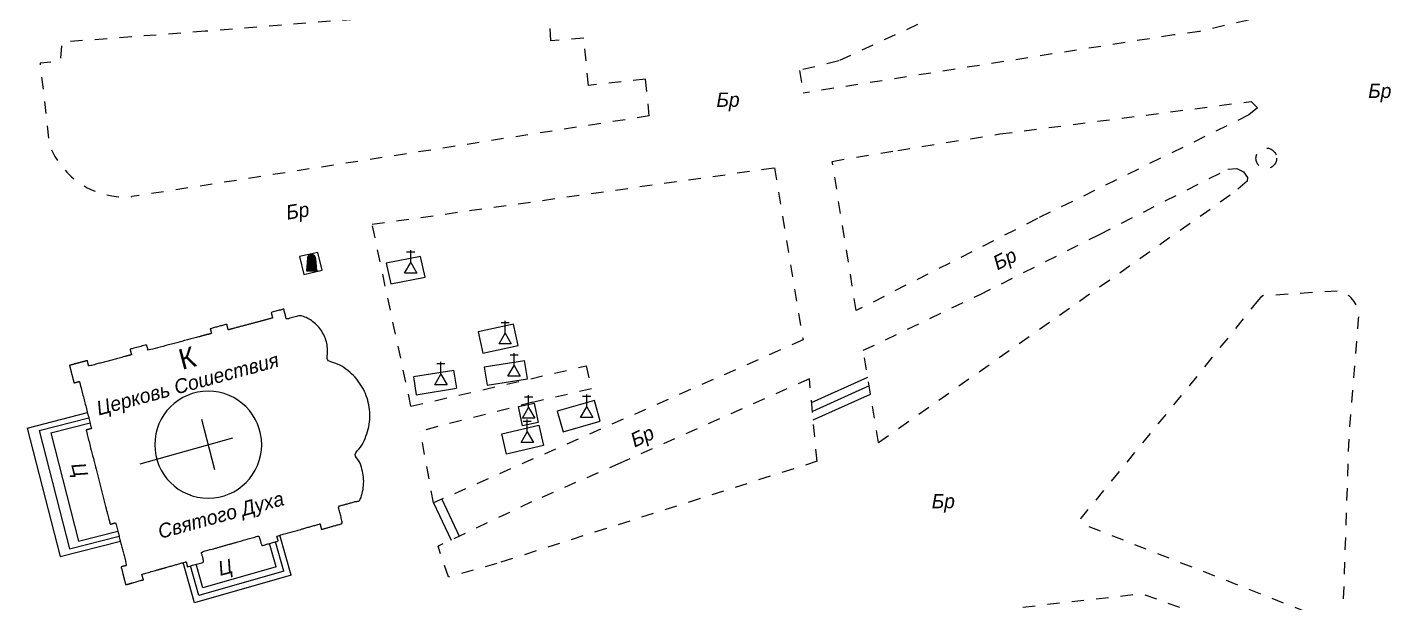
# Model space of a CAD drawing. Header units: metres. Extents: x 2227888 to 2228620, y 529759 to 530801.
# Drawn here: x 2228243 to 2228326.2, y 530318.9 to 530354 of the extents above; entities that cross this region are included whole.
import ezdxf

# ---------------------------------------------------------------- set-up
doc = ezdxf.new("R2010")
doc.units = ezdxf.units.M
doc.header["$LTSCALE"] = 0.5
doc.linetypes.add('189_3', pattern=[3, 1.5, -1.5])
doc.linetypes.add('CONTI', pattern=[0])
for name, color, linetype in [('КУЛЬТ_РИТУАЛ', 252, 'CONTI'), ('ПАМЯТНИКИ', 252, 'CONTI'), ('ТРОТУАРЫ', 252, 'CONTI')]:
    doc.layers.add(name, color=color, linetype=linetype)
doc.layers.get('0').off()
doc.styles.add('БМ431', font='', dxfattribs={"height": 0.875})
doc.styles.add('рубленый', font='', dxfattribs={"height": 1})
doc.styles.get('БМ431').set_extended_font_data('Bm431', italic=True)
doc.styles.get('рубленый').set_extended_font_data('P131')
doc.linetypes.add('119_3', pattern='A,6,-2,[12,GUGK.shx,S=1,R=0,X=0,Y=0],6,[12,GUGK.shx,S=1,R=180,X=0,Y=0],-2', length=16)
doc.linetypes.add('280', pattern='A,2,[9,GUGK.shx,S=0.25,R=0,X=0,Y=0.5],2,0', length=4)
doc.linetypes.add('84a_2', pattern='A,0.001,[5,GUGK.shx,S=0.9,R=225,X=0,Y=0],0.5,[5,GUGK.shx,S=0.4,R=225,X=0,Y=0],0.5', length=1.001)

# ---------------------------------------------------------------- blocks, each defined once
blk = doc.blocks.new('g069_1')
at = {"color": 0}
for p, q in [((-0.25, 1.3), (0.25, 1.3)), ((0, 0.65), (0, 1.4)), ((-0.375, 0), (0, 0.65)), ((0.375, 0), (-0.375, 0)), ((0, 0.65), (0.375, 0))]:
    blk.add_line(p, q, dxfattribs=at)
blk = doc.blocks.new('g067_1')
at = {"linetype": 'Continuous'}
for p, q in [((-0.287, 0.322), (0.228, 0.837)), ((-0.287, 0.32), (0.228, 0.835)), ((-0.287, 0.318), (0.229, 0.834)), ((-0.287, 0.316), (0.229, 0.833)), ((-0.286, 0.337), (0.224, 0.847)), ((-0.286, 0.335), (0.225, 0.846)), ((-0.286, 0.333), (0.225, 0.844)), ((-0.286, 0.332), (0.226, 0.843)), ((-0.286, 0.33), (0.226, 0.842)), ((-0.286, 0.328), (0.226, 0.84)), ((-0.286, 0.326), (0.227, 0.839)), ((-0.286, 0.324), (0.227, 0.838)), ((-0.285, 0.352), (0.22, 0.857)), ((-0.285, 0.351), (0.22, 0.856)), ((-0.285, 0.349), (0.221, 0.854)), ((-0.285, 0.347), (0.221, 0.853)), ((-0.285, 0.345), (0.222, 0.852)), ((-0.285, 0.343), (0.222, 0.851)), ((-0.285, 0.341), (0.223, 0.849)), ((-0.285, 0.339), (0.224, 0.848)), ((-0.284, 0.368), (0.215, 0.866)), ((-0.284, 0.366), (0.216, 0.865)), ((-0.284, 0.364), (0.216, 0.864)), ((-0.284, 0.362), (0.217, 0.863)), ((-0.284, 0.36), (0.218, 0.862)), ((-0.284, 0.358), (0.218, 0.86)), ((-0.284, 0.356), (0.219, 0.859)), ((-0.284, 0.354), (0.219, 0.858)), ((-0.283, 0.381), (0.211, 0.874)), ((-0.283, 0.379), (0.212, 0.873)), ((-0.283, 0.377), (0.212, 0.872)), ((-0.283, 0.375), (0.213, 0.871)), ((-0.283, 0.373), (0.213, 0.87)), ((-0.283, 0.371), (0.214, 0.869)), ((-0.283, 0.369), (0.215, 0.867)), ((-0.282, 0.396), (0.206, 0.883)), ((-0.282, 0.394), (0.206, 0.882)), ((-0.282, 0.392), (0.207, 0.881)), ((-0.282, 0.39), (0.208, 0.88)), ((-0.282, 0.388), (0.208, 0.879)), ((-0.282, 0.387), (0.209, 0.878)), ((-0.282, 0.385), (0.21, 0.877)), ((-0.282, 0.383), (0.21, 0.875)), ((-0.281, 0.411), (0.2, 0.892)), ((-0.281, 0.409), (0.201, 0.891)), ((-0.281, 0.407), (0.202, 0.89)), ((-0.281, 0.405), (0.202, 0.889)), ((-0.281, 0.404), (0.203, 0.888)), ((-0.281, 0.402), (0.204, 0.887)), ((-0.281, 0.4), (0.204, 0.885)), ((-0.281, 0.398), (0.205, 0.884)), ((-0.28, 0.426), (0.194, 0.9)), ((-0.28, 0.424), (0.195, 0.899)), ((-0.28, 0.423), (0.196, 0.898)), ((-0.28, 0.421), (0.197, 0.897)), ((-0.28, 0.419), (0.197, 0.896)), ((-0.28, 0.417), (0.198, 0.895)), ((-0.28, 0.415), (0.199, 0.894)), ((-0.28, 0.413), (0.199, 0.893)), ((-0.279, 0.441), (0.188, 0.908)), ((-0.279, 0.44), (0.189, 0.907)), ((-0.279, 0.438), (0.19, 0.906)), ((-0.279, 0.436), (0.191, 0.905)), ((-0.279, 0.434), (0.191, 0.904)), ((-0.279, 0.432), (0.192, 0.903)), ((-0.279, 0.43), (0.193, 0.902)), ((-0.279, 0.428), (0.194, 0.901)), ((-0.278, 0.457), (0.182, 0.916)), ((-0.278, 0.455), (0.183, 0.915)), ((-0.278, 0.453), (0.184, 0.914)), ((-0.278, 0.451), (0.184, 0.913)), ((-0.278, 0.449), (0.185, 0.912)), ((-0.278, 0.447), (0.186, 0.911)), ((-0.278, 0.445), (0.187, 0.91)), ((-0.278, 0.443), (0.188, 0.909)), ((-0.277, 0.472), (0.175, 0.924)), ((-0.277, 0.47), (0.176, 0.923)), ((-0.277, 0.468), (0.177, 0.922)), ((-0.277, 0.466), (0.178, 0.921)), ((-0.277, 0.464), (0.179, 0.92)), ((-0.277, 0.462), (0.179, 0.919)), ((-0.277, 0.46), (0.18, 0.918)), ((-0.277, 0.458), (0.181, 0.917)), ((-0.276, 0.487), (0.168, 0.931)), ((-0.276, 0.485), (0.169, 0.93)), ((-0.276, 0.483), (0.17, 0.929)), ((-0.276, 0.481), (0.171, 0.928)), ((-0.276, 0.479), (0.172, 0.927)), ((-0.276, 0.477), (0.173, 0.926)), ((-0.276, 0.476), (0.174, 0.925)), ((-0.276, 0.474), (0.174, 0.924)), ((-0.275, 0.502), (0.161, 0.938)), ((-0.275, 0.5), (0.162, 0.937)), ((-0.275, 0.498), (0.163, 0.936)), ((-0.275, 0.496), (0.164, 0.935)), ((-0.275, 0.494), (0.165, 0.934)), ((-0.275, 0.493), (0.166, 0.933)), ((-0.275, 0.491), (0.166, 0.932)), ((-0.275, 0.489), (0.167, 0.932)), ((-0.274, 0.517), (0.154, 0.944)), ((-0.274, 0.515), (0.154, 0.943)), ((-0.274, 0.513), (0.155, 0.943)), ((-0.274, 0.512), (0.156, 0.942)), ((-0.274, 0.51), (0.157, 0.941)), ((-0.274, 0.508), (0.158, 0.94)), ((-0.274, 0.506), (0.159, 0.939)), ((-0.274, 0.504), (0.16, 0.938)), ((-0.273, 0.532), (0.146, 0.951)), ((-0.273, 0.53), (0.147, 0.95)), ((-0.273, 0.529), (0.148, 0.949)), ((-0.273, 0.527), (0.149, 0.948)), ((-0.273, 0.525), (0.15, 0.947)), ((-0.273, 0.523), (0.151, 0.947)), ((-0.273, 0.521), (0.152, 0.946)), ((-0.273, 0.519), (0.153, 0.945)), ((-0.272, 0.548), (0.138, 0.957)), ((-0.272, 0.546), (0.139, 0.956)), ((-0.272, 0.544), (0.14, 0.955)), ((-0.272, 0.542), (0.141, 0.954)), ((-0.272, 0.54), (0.142, 0.954)), ((-0.272, 0.538), (0.143, 0.953)), ((-0.272, 0.536), (0.144, 0.952)), ((-0.272, 0.534), (0.145, 0.951)), ((-0.271, 0.561), (0.13, 0.962)), ((-0.271, 0.559), (0.131, 0.961)), ((-0.271, 0.557), (0.132, 0.96)), ((-0.271, 0.555), (0.133, 0.96)), ((-0.271, 0.553), (0.134, 0.959)), ((-0.271, 0.551), (0.136, 0.958)), ((-0.271, 0.549), (0.137, 0.957)), ((-0.27, 0.576), (0.122, 0.967)), ((-0.27, 0.574), (0.123, 0.966)), ((-0.27, 0.572), (0.124, 0.966)), ((-0.27, 0.57), (0.125, 0.965)), ((-0.27, 0.568), (0.126, 0.964)), ((-0.27, 0.566), (0.127, 0.964)), ((-0.27, 0.565), (0.128, 0.963)), ((-0.27, 0.563), (0.129, 0.962)), ((-0.269, 0.591), (0.113, 0.972)), ((-0.269, 0.589), (0.114, 0.972)), ((-0.269, 0.587), (0.115, 0.971)), ((-0.269, 0.585), (0.116, 0.97)), ((-0.269, 0.583), (0.117, 0.97)), ((-0.269, 0.582), (0.118, 0.969)), ((-0.269, 0.58), (0.119, 0.968)), ((-0.269, 0.578), (0.12, 0.968)), ((-0.268, 0.606), (0.103, 0.977)), ((-0.268, 0.604), (0.105, 0.977)), ((-0.268, 0.602), (0.106, 0.976)), ((-0.268, 0.601), (0.107, 0.975)), ((-0.268, 0.599), (0.108, 0.975)), ((-0.268, 0.597), (0.109, 0.974)), ((-0.268, 0.595), (0.11, 0.974)), ((-0.268, 0.593), (0.111, 0.973)), ((-0.267, 0.621), (0.094, 0.982)), ((-0.267, 0.619), (0.095, 0.981)), ((-0.267, 0.618), (0.096, 0.981)), ((-0.267, 0.616), (0.097, 0.98)), ((-0.267, 0.614), (0.099, 0.979)), ((-0.267, 0.612), (0.1, 0.979)), ((-0.267, 0.61), (0.101, 0.978)), ((-0.267, 0.608), (0.102, 0.978)), ((-0.266, 0.637), (0.084, 0.986)), ((-0.266, 0.635), (0.085, 0.985)), ((-0.266, 0.633), (0.086, 0.985)), ((-0.266, 0.631), (0.088, 0.984)), ((-0.266, 0.629), (0.089, 0.984)), ((-0.266, 0.627), (0.09, 0.983)), ((-0.266, 0.625), (0.091, 0.983)), ((-0.266, 0.623), (0.092, 0.982)), ((-0.265, 0.652), (0.073, 0.99)), ((-0.265, 0.65), (0.075, 0.989)), ((-0.265, 0.648), (0.076, 0.989)), ((-0.265, 0.646), (0.077, 0.988)), ((-0.265, 0.644), (0.079, 0.988)), ((-0.265, 0.642), (0.08, 0.987)), ((-0.265, 0.64), (0.081, 0.987)), ((-0.265, 0.638), (0.082, 0.986)), ((-0.264, 0.667), (0.063, 0.993)), ((-0.264, 0.665), (0.064, 0.993)), ((-0.264, 0.663), (0.065, 0.992)), ((-0.264, 0.661), (0.067, 0.992)), ((-0.264, 0.659), (0.068, 0.991)), ((-0.264, 0.657), (0.069, 0.991)), ((-0.264, 0.655), (0.071, 0.991)), ((-0.264, 0.654), (0.072, 0.99)), ((-0.263, 0.682), (0.052, 0.996)), ((-0.263, 0.68), (0.053, 0.996)), ((-0.263, 0.678), (0.054, 0.995)), ((-0.263, 0.676), (0.056, 0.995)), ((-0.263, 0.674), (0.057, 0.995)), ((-0.263, 0.673), (0.059, 0.994)), ((-0.263, 0.671), (0.06, 0.994)), ((-0.263, 0.669), (0.061, 0.993)), ((-0.262, 0.697), (0.04, 0.999)), ((-0.262, 0.695), (0.041, 0.998)), ((-0.262, 0.693), (0.043, 0.998)), ((-0.262, 0.691), (0.044, 0.998)), ((-0.262, 0.69), (0.046, 0.997)), ((-0.262, 0.688), (0.047, 0.997)), ((-0.262, 0.686), (0.049, 0.997)), ((-0.262, 0.684), (0.05, 0.996)), ((-0.261, 0.712), (0.028, 1.001)), ((-0.261, 0.71), (0.029, 1)), ((-0.261, 0.709), (0.031, 1)), ((-0.261, 0.707), (0.032, 1)), ((-0.261, 0.705), (0.034, 1)), ((-0.261, 0.703), (0.035, 0.999)), ((-0.261, 0.701), (0.037, 0.999)), ((-0.261, 0.699), (0.038, 0.999)), ((-0.26, 0.727), (0.015, 1.002)), ((-0.26, 0.726), (0.017, 1.002)), ((-0.26, 0.724), (0.018, 1.002)), ((-0.26, 0.722), (0.02, 1.002)), ((-0.26, 0.72), (0.022, 1.001)), ((-0.26, 0.718), (0.023, 1.001)), ((-0.26, 0.716), (0.025, 1.001)), ((-0.26, 0.714), (0.026, 1.001)), ((-0.259, 0.743), (0.002, 1.003)), ((-0.259, 0.741), (0.004, 1.003)), ((-0.259, 0.739), (0.005, 1.003)), ((-0.259, 0.737), (0.007, 1.003)), ((-0.259, 0.735), (0.009, 1.003)), ((-0.259, 0.733), (0.01, 1.003)), ((-0.259, 0.731), (0.012, 1.002)), ((-0.259, 0.729), (0.014, 1.002)), ((-0.258, 0.765), (-0.019, 1.003)), ((-0.258, 0.763), (-0.018, 1.003)), ((-0.258, 0.761), (-0.016, 1.003)), ((-0.258, 0.759), (-0.014, 1.003)), ((-0.258, 0.757), (-0.012, 1.003)), ((-0.258, 0.756), (-0.01, 1.003)), ((-0.258, 0.754), (-0.008, 1.003)), ((-0.258, 0.752), (-0.007, 1.003)), ((-0.258, 0.75), (-0.005, 1.003)), ((-0.258, 0.748), (-0.003, 1.003)), ((-0.258, 0.746), (-0.001, 1.003)), ((-0.258, 0.744), (0, 1.003)), ((-0.257, 0.77), (-0.025, 1.003)), ((-0.257, 0.769), (-0.023, 1.003)), ((-0.257, 0.767), (-0.021, 1.003)), ((-0.257, 0.778), (-0.033, 1.002)), ((-0.257, 0.776), (-0.031, 1.002)), ((-0.257, 0.774), (-0.029, 1.002)), ((-0.257, 0.772), (-0.027, 1.002)), ((-0.256, 0.782), (-0.037, 1.002)), ((-0.256, 0.78), (-0.035, 1.002)), ((-0.256, 0.786), (-0.041, 1.001)), ((-0.256, 0.784), (-0.039, 1.001)), ((-0.255, 0.788), (-0.043, 1.001)), ((-0.255, 0.792), (-0.047, 1)), ((-0.255, 0.79), (-0.045, 1)), ((-0.254, 0.794), (-0.049, 1)), ((-0.254, 0.799), (-0.053, 0.999)), ((-0.254, 0.797), (-0.051, 0.999)), ((-0.253, 0.801), (-0.055, 0.999)), ((-0.253, 0.803), (-0.058, 0.998)), ((-0.252, 0.805), (-0.06, 0.998)), ((-0.252, 0.808), (-0.062, 0.997)), ((-0.251, 0.81), (-0.064, 0.997)), ((-0.251, 0.812), (-0.067, 0.996)), ((-0.25, 0.815), (-0.069, 0.996)), ((-0.25, 0.817), (-0.072, 0.995)), ((-0.249, 0.819), (-0.074, 0.994)), ((-0.248, 0.822), (-0.076, 0.994)), ((-0.247, 0.824), (-0.079, 0.993)), ((-0.247, 0.827), (-0.081, 0.992)), ((-0.246, 0.829), (-0.084, 0.991)), ((-0.245, 0.832), (-0.087, 0.99)), ((-0.244, 0.835), (-0.089, 0.99)), ((-0.243, 0.837), (-0.092, 0.989)), ((-0.242, 0.84), (-0.095, 0.988)), ((-0.241, 0.843), (-0.098, 0.987)), ((-0.24, 0.846), (-0.101, 0.985)), ((-0.239, 0.849), (-0.104, 0.984)), ((-0.237, 0.852), (-0.107, 0.983)), ((-0.236, 0.855), (-0.11, 0.981)), ((-0.235, 0.858), (-0.113, 0.98)), ((-0.233, 0.862), (-0.116, 0.978)), ((-0.231, 0.865), (-0.12, 0.977)), ((-0.229, 0.869), (-0.123, 0.975)), ((-0.227, 0.873), (-0.127, 0.973)), ((-0.225, 0.877), (-0.131, 0.971)), ((-0.223, 0.881), (-0.135, 0.968)), ((-0.22, 0.885), (-0.14, 0.965)), ((-0.217, 0.89), (-0.145, 0.962)), ((-0.213, 0.896), (-0.15, 0.959)), ((-0.209, 0.902), (-0.157, 0.954)), ((-0.203, 0.91), (-0.164, 0.948)), ((-0.192, 0.922), (-0.177, 0.938)), ((-0.308, 0.006), (0.255, 0.568)), ((-0.308, 0.004), (0.255, 0.566)), ((-0.307, 0.021), (0.254, 0.581)), ((-0.307, 0.019), (0.254, 0.58)), ((-0.307, 0.017), (0.254, 0.578)), ((-0.307, 0.015), (0.254, 0.576)), ((-0.307, 0.013), (0.254, 0.575)), ((-0.307, 0.011), (0.254, 0.573)), ((-0.307, 0.01), (0.254, 0.571)), ((-0.307, 0.008), (0.254, 0.57)), ((-0.307, 0.003), (0.255, 0.565)), ((-0.306, 0.036), (0.253, 0.595)), ((-0.306, 0.034), (0.253, 0.593)), ((-0.306, 0.032), (0.253, 0.591)), ((-0.306, 0.03), (0.253, 0.59)), ((-0.306, 0.029), (0.253, 0.588)), ((-0.306, 0.027), (0.253, 0.586)), ((-0.306, 0.025), (0.253, 0.585)), ((-0.306, 0.023), (0.254, 0.583)), ((-0.305, 0.051), (0.252, 0.608)), ((-0.305, 0.049), (0.252, 0.606)), ((-0.305, 0.047), (0.252, 0.604)), ((-0.305, 0.046), (0.252, 0.603)), ((-0.305, 0.044), (0.252, 0.601)), ((-0.305, 0.042), (0.252, 0.599)), ((-0.305, 0.04), (0.253, 0.598)), ((-0.305, 0.038), (0.253, 0.596)), ((-0.305, 0.003), (0.255, 0.563)), ((-0.304, 0.066), (0.251, 0.621)), ((-0.304, 0.065), (0.251, 0.619)), ((-0.304, 0.063), (0.251, 0.618)), ((-0.304, 0.061), (0.251, 0.616)), ((-0.304, 0.059), (0.251, 0.614)), ((-0.304, 0.057), (0.252, 0.613)), ((-0.304, 0.055), (0.252, 0.611)), ((-0.304, 0.053), (0.252, 0.609)), ((-0.303, 0.082), (0.25, 0.634)), ((-0.303, 0.08), (0.25, 0.633)), ((-0.303, 0.078), (0.25, 0.631)), ((-0.303, 0.076), (0.25, 0.629)), ((-0.303, 0.074), (0.251, 0.628)), ((-0.303, 0.072), (0.251, 0.626)), ((-0.303, 0.07), (0.251, 0.624)), ((-0.303, 0.068), (0.251, 0.623)), ((-0.303, 0.003), (0.255, 0.561)), ((-0.302, 0.097), (0.249, 0.648)), ((-0.302, 0.095), (0.249, 0.646)), ((-0.302, 0.093), (0.249, 0.644)), ((-0.302, 0.091), (0.25, 0.643)), ((-0.302, 0.089), (0.25, 0.641)), ((-0.302, 0.087), (0.25, 0.639)), ((-0.302, 0.085), (0.25, 0.638)), ((-0.302, 0.083), (0.25, 0.636)), ((-0.301, 0.112), (0.248, 0.661)), ((-0.301, 0.11), (0.248, 0.659)), ((-0.301, 0.108), (0.249, 0.657)), ((-0.301, 0.106), (0.249, 0.656)), ((-0.301, 0.104), (0.249, 0.654)), ((-0.301, 0.102), (0.249, 0.653)), ((-0.301, 0.101), (0.249, 0.651)), ((-0.301, 0.099), (0.249, 0.649)), ((-0.301, 0.003), (0.255, 0.56)), ((-0.3, 0.127), (0.247, 0.674)), ((-0.3, 0.125), (0.248, 0.672)), ((-0.3, 0.123), (0.248, 0.671)), ((-0.3, 0.121), (0.248, 0.669)), ((-0.3, 0.119), (0.248, 0.667)), ((-0.3, 0.118), (0.248, 0.666)), ((-0.3, 0.116), (0.248, 0.664)), ((-0.3, 0.114), (0.248, 0.662)), ((-0.3, 0.003), (0.255, 0.558)), ((-0.299, 0.142), (0.247, 0.687)), ((-0.299, 0.14), (0.247, 0.686)), ((-0.299, 0.138), (0.247, 0.684)), ((-0.299, 0.137), (0.247, 0.682)), ((-0.299, 0.135), (0.247, 0.681)), ((-0.299, 0.133), (0.247, 0.679)), ((-0.299, 0.131), (0.247, 0.677)), ((-0.299, 0.129), (0.247, 0.676)), ((-0.298, 0.157), (0.246, 0.701)), ((-0.298, 0.155), (0.246, 0.699)), ((-0.298, 0.154), (0.246, 0.697)), ((-0.298, 0.152), (0.246, 0.696)), ((-0.298, 0.15), (0.246, 0.694)), ((-0.298, 0.148), (0.246, 0.692)), ((-0.298, 0.146), (0.246, 0.691)), ((-0.298, 0.144), (0.246, 0.689)), ((-0.298, 0.003), (0.255, 0.556)), ((-0.297, 0.172), (0.245, 0.714)), ((-0.297, 0.171), (0.245, 0.712)), ((-0.297, 0.169), (0.245, 0.711)), ((-0.297, 0.167), (0.245, 0.709)), ((-0.297, 0.165), (0.245, 0.707)), ((-0.297, 0.163), (0.245, 0.706)), ((-0.297, 0.161), (0.245, 0.704)), ((-0.297, 0.159), (0.246, 0.702)), ((-0.296, 0.186), (0.244, 0.725)), ((-0.296, 0.184), (0.244, 0.724)), ((-0.296, 0.182), (0.244, 0.722)), ((-0.296, 0.18), (0.244, 0.72)), ((-0.296, 0.178), (0.245, 0.719)), ((-0.296, 0.176), (0.245, 0.717)), ((-0.296, 0.174), (0.245, 0.715)), ((-0.296, 0.003), (0.255, 0.555)), ((-0.295, 0.201), (0.243, 0.739)), ((-0.295, 0.199), (0.243, 0.737)), ((-0.295, 0.197), (0.243, 0.735)), ((-0.295, 0.195), (0.244, 0.734)), ((-0.295, 0.193), (0.244, 0.732)), ((-0.295, 0.191), (0.244, 0.73)), ((-0.295, 0.19), (0.244, 0.729)), ((-0.295, 0.188), (0.244, 0.727)), ((-0.294, 0.216), (0.242, 0.752)), ((-0.294, 0.214), (0.242, 0.75)), ((-0.294, 0.212), (0.243, 0.749)), ((-0.294, 0.21), (0.243, 0.747)), ((-0.294, 0.208), (0.243, 0.745)), ((-0.294, 0.207), (0.243, 0.744)), ((-0.294, 0.205), (0.243, 0.742)), ((-0.294, 0.203), (0.243, 0.74)), ((-0.294, 0.003), (0.256, 0.553)), ((-0.293, 0.231), (0.242, 0.766)), ((-0.293, 0.229), (0.242, 0.764)), ((-0.293, 0.227), (0.242, 0.762)), ((-0.293, 0.226), (0.242, 0.761)), ((-0.293, 0.224), (0.242, 0.759)), ((-0.293, 0.222), (0.242, 0.757)), ((-0.293, 0.22), (0.242, 0.755)), ((-0.293, 0.218), (0.242, 0.754)), ((-0.293, 0.003), (0.256, 0.551)), ((-0.292, 0.246), (0.241, 0.779)), ((-0.292, 0.244), (0.241, 0.777)), ((-0.292, 0.243), (0.241, 0.776)), ((-0.292, 0.241), (0.241, 0.774)), ((-0.292, 0.239), (0.241, 0.772)), ((-0.292, 0.237), (0.242, 0.771)), ((-0.292, 0.235), (0.242, 0.769)), ((-0.292, 0.233), (0.242, 0.767)), ((-0.291, 0.262), (0.239, 0.791)), ((-0.291, 0.26), (0.24, 0.79)), ((-0.291, 0.258), (0.24, 0.788)), ((-0.291, 0.256), (0.24, 0.787)), ((-0.291, 0.254), (0.24, 0.785)), ((-0.291, 0.252), (0.24, 0.784)), ((-0.291, 0.25), (0.241, 0.782)), ((-0.291, 0.248), (0.241, 0.78)), ((-0.291, 0.003), (0.256, 0.55)), ((-0.29, 0.277), (0.237, 0.803)), ((-0.29, 0.275), (0.237, 0.802)), ((-0.29, 0.273), (0.238, 0.8)), ((-0.29, 0.271), (0.238, 0.799)), ((-0.29, 0.269), (0.238, 0.797)), ((-0.29, 0.267), (0.239, 0.796)), ((-0.29, 0.265), (0.239, 0.794)), ((-0.29, 0.263), (0.239, 0.793)), ((-0.289, 0.292), (0.234, 0.815)), ((-0.289, 0.29), (0.235, 0.813)), ((-0.289, 0.288), (0.235, 0.812)), ((-0.289, 0.286), (0.236, 0.811)), ((-0.289, 0.284), (0.236, 0.809)), ((-0.289, 0.282), (0.236, 0.808)), ((-0.289, 0.28), (0.237, 0.806)), ((-0.289, 0.279), (0.237, 0.805)), ((-0.289, 0.003), (0.256, 0.548)), ((-0.288, 0.307), (0.231, 0.826)), ((-0.288, 0.305), (0.232, 0.825)), ((-0.288, 0.303), (0.232, 0.823)), ((-0.288, 0.301), (0.233, 0.822)), ((-0.288, 0.299), (0.233, 0.82)), ((-0.288, 0.297), (0.233, 0.819)), ((-0.288, 0.296), (0.234, 0.818)), ((-0.288, 0.294), (0.234, 0.816)), ((-0.287, 0.315), (0.23, 0.831)), ((-0.287, 0.313), (0.23, 0.83)), ((-0.287, 0.311), (0.231, 0.829)), ((-0.287, 0.309), (0.231, 0.827)), ((-0.287, 0.003), (0.256, 0.546)), ((-0.285, 0.003), (0.256, 0.545)), ((-0.284, 0.003), (0.256, 0.543)), ((-0.282, 0.003), (0.256, 0.541)), ((-0.28, 0.003), (0.256, 0.54)), ((-0.278, 0.003), (0.257, 0.538)), ((-0.277, 0.003), (0.257, 0.537)), ((-0.275, 0.003), (0.257, 0.535)), ((-0.273, 0.003), (0.257, 0.533)), ((-0.271, 0.003), (0.257, 0.532)), ((-0.27, 0.003), (0.257, 0.53)), ((-0.268, 0.003), (0.257, 0.528)), ((-0.266, 0.003), (0.257, 0.527)), ((-0.264, 0.003), (0.257, 0.525)), ((-0.262, 0.003), (0.258, 0.523)), ((-0.261, 0.003), (0.258, 0.522)), ((-0.259, 0.003), (0.258, 0.52)), ((-0.257, 0.003), (0.258, 0.518)), ((-0.255, 0.003), (0.258, 0.517)), ((-0.254, 0.003), (0.258, 0.515)), ((-0.252, 0.003), (0.258, 0.513)), ((-0.25, 0.003), (0.258, 0.512)), ((-0.248, 0.003), (0.258, 0.51)), ((-0.247, 0.003), (0.259, 0.508)), ((-0.245, 0.003), (0.259, 0.507)), ((-0.243, 0.003), (0.259, 0.505)), ((-0.241, 0.003), (0.259, 0.503)), ((-0.239, 0.003), (0.259, 0.502)), ((-0.238, 0.003), (0.259, 0.5)), ((-0.236, 0.003), (0.259, 0.498)), ((-0.234, 0.003), (0.259, 0.497)), ((-0.232, 0.003), (0.259, 0.495)), ((-0.231, 0.003), (0.26, 0.493)), ((-0.229, 0.003), (0.26, 0.492)), ((-0.227, 0.003), (0.26, 0.49)), ((-0.225, 0.003), (0.26, 0.488)), ((-0.224, 0.003), (0.26, 0.487)), ((-0.222, 0.003), (0.26, 0.485)), ((-0.22, 0.003), (0.26, 0.483)), ((-0.218, 0.003), (0.26, 0.482)), ((-0.217, 0.003), (0.26, 0.48)), ((-0.215, 0.003), (0.261, 0.479)), ((-0.213, 0.003), (0.261, 0.477)), ((-0.211, 0.003), (0.261, 0.475)), ((-0.209, 0.003), (0.261, 0.474)), ((-0.208, 0.003), (0.261, 0.472)), ((-0.206, 0.003), (0.261, 0.47)), ((-0.204, 0.003), (0.261, 0.469)), ((-0.202, 0.003), (0.261, 0.467)), ((-0.201, 0.003), (0.261, 0.465)), ((-0.199, 0.003), (0.262, 0.464)), ((-0.197, 0.003), (0.262, 0.462)), ((-0.195, 0.003), (0.262, 0.46)), ((-0.194, 0.003), (0.262, 0.459)), ((-0.192, 0.003), (0.262, 0.457)), ((-0.19, 0.003), (0.262, 0.455)), ((-0.188, 0.003), (0.262, 0.454)), ((-0.186, 0.003), (0.262, 0.452)), ((-0.185, 0.003), (0.262, 0.45)), ((-0.183, 0.003), (0.263, 0.449)), ((-0.181, 0.003), (0.263, 0.447)), ((-0.179, 0.003), (0.263, 0.445)), ((-0.178, 0.003), (0.263, 0.444)), ((-0.176, 0.003), (0.263, 0.442)), ((-0.174, 0.003), (0.263, 0.44)), ((-0.172, 0.003), (0.263, 0.439)), ((-0.171, 0.003), (0.263, 0.437)), ((-0.169, 0.003), (0.263, 0.435)), ((-0.167, 0.003), (0.264, 0.434)), ((-0.165, 0.003), (0.264, 0.432)), ((-0.163, 0.003), (0.264, 0.43)), ((-0.162, 0.003), (0.264, 0.429)), ((-0.16, 0.003), (0.264, 0.427)), ((-0.158, 0.003), (0.264, 0.425)), ((-0.156, 0.003), (0.264, 0.424)), ((-0.155, 0.003), (0.264, 0.422)), ((-0.153, 0.003), (0.264, 0.42)), ((-0.151, 0.003), (0.265, 0.419)), ((-0.149, 0.003), (0.265, 0.417)), ((-0.148, 0.003), (0.265, 0.416)), ((-0.146, 0.003), (0.265, 0.414)), ((-0.144, 0.003), (0.265, 0.412)), ((-0.142, 0.003), (0.265, 0.411)), ((-0.141, 0.003), (0.265, 0.409)), ((-0.139, 0.003), (0.265, 0.407)), ((-0.137, 0.003), (0.265, 0.406)), ((-0.135, 0.003), (0.265, 0.404)), ((-0.133, 0.003), (0.266, 0.402)), ((-0.132, 0.003), (0.266, 0.401)), ((-0.13, 0.003), (0.266, 0.399)), ((-0.128, 0.003), (0.266, 0.397)), ((-0.126, 0.003), (0.266, 0.396)), ((-0.125, 0.003), (0.266, 0.394)), ((-0.123, 0.003), (0.266, 0.392)), ((-0.121, 0.003), (0.266, 0.391)), ((-0.119, 0.003), (0.266, 0.389)), ((-0.118, 0.003), (0.267, 0.387)), ((-0.116, 0.003), (0.267, 0.386)), ((-0.114, 0.003), (0.267, 0.384)), ((-0.112, 0.003), (0.267, 0.382)), ((-0.11, 0.003), (0.267, 0.381)), ((-0.109, 0.003), (0.267, 0.379)), ((-0.107, 0.003), (0.267, 0.377)), ((-0.105, 0.003), (0.267, 0.376)), ((-0.103, 0.003), (0.267, 0.374)), ((-0.102, 0.003), (0.268, 0.372)), ((-0.1, 0.003), (0.268, 0.371)), ((-0.098, 0.003), (0.268, 0.369)), ((-0.096, 0.003), (0.268, 0.367)), ((-0.095, 0.003), (0.268, 0.366)), ((-0.093, 0.003), (0.268, 0.364)), ((-0.091, 0.003), (0.268, 0.362)), ((-0.089, 0.003), (0.268, 0.361)), ((-0.087, 0.003), (0.268, 0.359)), ((-0.086, 0.003), (0.269, 0.358)), ((-0.084, 0.003), (0.269, 0.356)), ((-0.082, 0.003), (0.269, 0.354)), ((-0.08, 0.003), (0.269, 0.353)), ((-0.079, 0.003), (0.269, 0.351)), ((-0.077, 0.003), (0.269, 0.349)), ((-0.075, 0.003), (0.269, 0.348)), ((-0.073, 0.003), (0.269, 0.346)), ((-0.072, 0.003), (0.269, 0.344)), ((-0.07, 0.003), (0.27, 0.343)), ((-0.068, 0.003), (0.27, 0.341)), ((-0.066, 0.003), (0.27, 0.339)), ((-0.064, 0.003), (0.27, 0.338)), ((-0.063, 0.003), (0.27, 0.336)), ((-0.061, 0.003), (0.27, 0.334)), ((-0.059, 0.003), (0.27, 0.333)), ((-0.057, 0.003), (0.27, 0.331)), ((-0.056, 0.003), (0.27, 0.329)), ((-0.054, 0.003), (0.271, 0.328)), ((-0.052, 0.003), (0.271, 0.326)), ((-0.05, 0.003), (0.271, 0.324)), ((-0.049, 0.003), (0.271, 0.323)), ((-0.047, 0.003), (0.271, 0.321)), ((-0.045, 0.003), (0.271, 0.319)), ((-0.043, 0.003), (0.271, 0.318)), ((-0.042, 0.003), (0.271, 0.316)), ((-0.04, 0.003), (0.271, 0.314)), ((-0.038, 0.003), (0.272, 0.313)), ((-0.036, 0.003), (0.272, 0.311)), ((-0.034, 0.003), (0.272, 0.309)), ((-0.033, 0.003), (0.272, 0.308)), ((-0.031, 0.003), (0.272, 0.306)), ((-0.029, 0.003), (0.272, 0.304)), ((-0.027, 0.003), (0.272, 0.303)), ((-0.026, 0.003), (0.272, 0.301)), ((-0.024, 0.003), (0.272, 0.3)), ((-0.022, 0.003), (0.273, 0.298)), ((-0.02, 0.003), (0.273, 0.296)), ((-0.019, 0.003), (0.273, 0.295)), ((-0.017, 0.003), (0.273, 0.293)), ((-0.015, 0.003), (0.273, 0.291)), ((-0.013, 0.003), (0.273, 0.29)), ((-0.011, 0.003), (0.273, 0.288)), ((-0.01, 0.003), (0.273, 0.286)), ((-0.008, 0.003), (0.273, 0.285)), ((-0.006, 0.003), (0.274, 0.283)), ((-0.004, 0.003), (0.274, 0.281)), ((-0.003, 0.003), (0.274, 0.28)), ((-0.001, 0.003), (0.274, 0.278)), ((0.001, 0.003), (0.274, 0.276)), ((0.003, 0.003), (0.274, 0.275)), ((0.004, 0.003), (0.274, 0.273)), ((0.006, 0.003), (0.274, 0.271)), ((0.008, 0.003), (0.274, 0.27)), ((0.01, 0.003), (0.275, 0.268)), ((0.012, 0.003), (0.275, 0.266)), ((0.013, 0.003), (0.275, 0.265)), ((0.015, 0.003), (0.275, 0.263)), ((0.017, 0.003), (0.275, 0.261)), ((0.019, 0.003), (0.275, 0.26)), ((0.02, 0.003), (0.275, 0.258)), ((0.022, 0.003), (0.275, 0.256)), ((0.024, 0.003), (0.275, 0.255)), ((0.026, 0.003), (0.276, 0.253)), ((0.027, 0.003), (0.276, 0.251)), ((0.029, 0.003), (0.276, 0.25)), ((0.031, 0.003), (0.276, 0.248)), ((0.033, 0.003), (0.276, 0.246)), ((0.035, 0.003), (0.276, 0.245)), ((0.036, 0.003), (0.276, 0.243)), ((0.038, 0.003), (0.276, 0.242)), ((0.04, 0.003), (0.276, 0.24)), ((0.042, 0.003), (0.277, 0.238)), ((0.043, 0.003), (0.277, 0.237)), ((0.045, 0.003), (0.277, 0.235)), ((0.047, 0.003), (0.277, 0.233)), ((0.049, 0.003), (0.277, 0.232)), ((0.05, 0.003), (0.277, 0.23)), ((0.052, 0.003), (0.277, 0.228)), ((0.054, 0.003), (0.277, 0.227)), ((0.056, 0.003), (0.277, 0.225)), ((0.057, 0.003), (0.278, 0.223)), ((0.059, 0.003), (0.278, 0.222)), ((0.061, 0.003), (0.278, 0.22)), ((0.063, 0.003), (0.278, 0.218)), ((0.065, 0.003), (0.278, 0.217)), ((0.066, 0.003), (0.278, 0.215)), ((0.068, 0.003), (0.278, 0.213)), ((0.07, 0.003), (0.278, 0.212)), ((0.072, 0.003), (0.278, 0.21)), ((0.073, 0.003), (0.279, 0.208)), ((0.075, 0.003), (0.279, 0.207)), ((0.077, 0.003), (0.279, 0.205)), ((0.079, 0.003), (0.279, 0.203)), ((0.08, 0.003), (0.279, 0.202)), ((0.082, 0.003), (0.279, 0.2)), ((0.084, 0.003), (0.279, 0.198)), ((0.086, 0.003), (0.279, 0.197)), ((0.088, 0.003), (0.279, 0.195)), ((0.089, 0.003), (0.28, 0.193)), ((0.091, 0.003), (0.28, 0.192)), ((0.093, 0.003), (0.28, 0.19)), ((0.095, 0.003), (0.28, 0.188)), ((0.096, 0.003), (0.28, 0.187)), ((0.098, 0.003), (0.28, 0.185)), ((0.1, 0.003), (0.28, 0.184)), ((0.102, 0.003), (0.28, 0.182)), ((0.103, 0.003), (0.28, 0.18)), ((0.105, 0.003), (0.281, 0.179)), ((0.107, 0.003), (0.281, 0.177)), ((0.109, 0.003), (0.281, 0.175)), ((0.111, 0.003), (0.281, 0.174)), ((0.112, 0.003), (0.281, 0.172)), ((0.114, 0.003), (0.281, 0.17)), ((0.116, 0.003), (0.281, 0.169)), ((0.118, 0.003), (0.281, 0.167)), ((0.119, 0.003), (0.281, 0.165)), ((0.121, 0.003), (0.282, 0.164)), ((0.123, 0.003), (0.282, 0.162)), ((0.125, 0.003), (0.282, 0.16)), ((0.126, 0.003), (0.282, 0.159)), ((0.128, 0.003), (0.282, 0.157)), ((0.13, 0.003), (0.282, 0.155)), ((0.132, 0.003), (0.282, 0.154)), ((0.133, 0.003), (0.282, 0.152)), ((0.135, 0.003), (0.282, 0.15)), ((0.137, 0.003), (0.283, 0.149)), ((0.139, 0.003), (0.283, 0.147)), ((0.141, 0.003), (0.283, 0.145)), ((0.142, 0.003), (0.283, 0.144)), ((0.144, 0.003), (0.283, 0.142)), ((0.146, 0.003), (0.283, 0.14)), ((0.148, 0.003), (0.283, 0.139)), ((0.149, 0.003), (0.283, 0.137)), ((0.151, 0.003), (0.283, 0.135)), ((0.153, 0.003), (0.284, 0.134)), ((0.155, 0.003), (0.284, 0.132)), ((0.156, 0.003), (0.284, 0.13)), ((0.158, 0.003), (0.284, 0.129)), ((0.16, 0.003), (0.284, 0.127)), ((0.162, 0.003), (0.284, 0.125)), ((0.164, 0.003), (0.284, 0.124)), ((0.165, 0.003), (0.284, 0.122)), ((0.167, 0.003), (0.284, 0.121)), ((0.169, 0.003), (0.284, 0.119)), ((0.171, 0.003), (0.285, 0.117)), ((0.172, 0.003), (0.285, 0.116)), ((0.174, 0.003), (0.285, 0.114)), ((0.176, 0.003), (0.285, 0.112)), ((0.178, 0.003), (0.285, 0.111)), ((0.179, 0.003), (0.285, 0.109)), ((0.181, 0.003), (0.285, 0.107)), ((0.183, 0.003), (0.285, 0.106)), ((0.185, 0.003), (0.285, 0.104)), ((0.187, 0.003), (0.286, 0.102)), ((0.188, 0.003), (0.286, 0.101)), ((0.19, 0.003), (0.286, 0.099)), ((0.192, 0.003), (0.286, 0.097)), ((0.194, 0.003), (0.286, 0.096)), ((0.195, 0.003), (0.286, 0.094)), ((0.197, 0.003), (0.286, 0.092)), ((0.199, 0.003), (0.286, 0.091)), ((0.201, 0.003), (0.286, 0.089)), ((0.202, 0.003), (0.287, 0.087)), ((0.204, 0.003), (0.287, 0.086)), ((0.206, 0.003), (0.287, 0.084)), ((0.208, 0.003), (0.287, 0.082)), ((0.21, 0.003), (0.287, 0.081)), ((0.211, 0.003), (0.287, 0.079)), ((0.213, 0.003), (0.287, 0.077)), ((0.215, 0.003), (0.287, 0.076)), ((0.217, 0.003), (0.287, 0.074)), ((0.218, 0.003), (0.288, 0.072)), ((0.22, 0.003), (0.288, 0.071)), ((0.222, 0.003), (0.288, 0.069)), ((0.224, 0.003), (0.288, 0.067)), ((0.225, 0.003), (0.288, 0.066)), ((0.227, 0.003), (0.288, 0.064)), ((0.229, 0.003), (0.288, 0.063)), ((0.231, 0.003), (0.288, 0.061)), ((0.232, 0.003), (0.288, 0.059)), ((0.234, 0.003), (0.289, 0.058)), ((0.236, 0.003), (0.289, 0.056)), ((0.238, 0.003), (0.289, 0.054)), ((0.24, 0.003), (0.289, 0.053)), ((0.241, 0.003), (0.289, 0.051)), ((0.243, 0.003), (0.289, 0.049)), ((0.245, 0.003), (0.289, 0.048)), ((0.247, 0.003), (0.289, 0.046)), ((0.248, 0.003), (0.289, 0.044)), ((0.25, 0.003), (0.29, 0.043)), ((0.252, 0.003), (0.29, 0.041)), ((0.254, 0.003), (0.29, 0.039)), ((0.255, 0.003), (0.29, 0.038)), ((0.257, 0.003), (0.29, 0.036)), ((0.259, 0.003), (0.29, 0.034)), ((0.261, 0.003), (0.29, 0.033)), ((0.263, 0.003), (0.29, 0.031)), ((0.264, 0.003), (0.29, 0.029)), ((0.266, 0.003), (0.291, 0.028)), ((0.268, 0.003), (0.291, 0.026)), ((0.27, 0.003), (0.291, 0.024)), ((0.271, 0.003), (0.291, 0.023)), ((0.273, 0.003), (0.291, 0.021)), ((0.275, 0.003), (0.291, 0.019)), ((0.277, 0.003), (0.291, 0.018)), ((0.278, 0.003), (0.291, 0.016)), ((0.28, 0.003), (0.291, 0.014)), ((0.282, 0.003), (0.292, 0.013)), ((0.284, 0.003), (0.292, 0.011)), ((0.286, 0.003), (0.292, 0.009)), ((0.287, 0.003), (0.292, 0.008)), ((0.289, 0.003), (0.292, 0.006)), ((0.291, 0.003), (0.292, 0.005))]:
    blk.add_line(p, q, dxfattribs=at)
at = {"color": 0}
for p, q in [((-0.258, 0.753), (-0.308, 0.003)), ((-0.308, 0.003), (0.292, 0.003)), ((0.242, 0.753), (0.292, 0.003)), ((0.292, 0.003), (0.392, 0.003))]:
    blk.add_line(p, q, dxfattribs=at)
blk.add_arc((-0.008, 0.753), 0.25, 0, 180, dxfattribs=at)

msp = doc.modelspace()

# ---------------------------------------------------------------- linework, layer by layer
at = {"layer": 'КУЛЬТ_РИТУАЛ', "extrusion": (-2.03036e-17, 5.69296e-17, -1)}
for p, q in [((2228273.535, 530332.605), (2228273.36, 530333.698)), ((2228269.217, 530332.025), (2228269.041, 530333.118)), ((2228266.749, 530331.619), (2228269.209, 530332.013)), ((2228243.008, 530329.587), (2228246.679, 530330.527)), ((2228243.008, 530329.587), (2228245.018, 530321.738)), ((2228243.73, 530329.438), (2228246.762, 530330.214)), ((2228244.452, 530329.287), (2228246.851, 530329.901)), ((2228253.65, 530330.136), (2228254.439, 530327.055)), ((2228243.73, 530329.438), (2228245.58, 530322.213)), ((2228244.452, 530329.287), (2228246.142, 530322.688)), ((2228249.897, 530327.404), (2228255.557, 530328.995)), ((2228245.58, 530322.213), (2228248.609, 530322.989)), ((2228246.142, 530322.688), (2228248.529, 530323.3)), ((2228259.111, 530320.599), (2228258.42, 530323.043)), ((2228245.018, 530321.738), (2228248.688, 530322.678)), ((2228258.194, 530321.107), (2228257.789, 530322.538)), ((2228258.669, 530320.846), (2228258.16, 530322.644)), ((2228253.21, 530318.929), (2228252.518, 530321.373)), ((2228253.469, 530319.375), (2228252.961, 530321.171)), ((2228253.727, 530319.844), (2228253.323, 530321.273)), ((2228259.111, 530320.599), (2228253.21, 530318.929)), ((2228258.669, 530320.846), (2228253.469, 530319.375)), ((2228258.194, 530321.107), (2228253.727, 530319.844))]:
    msp.add_line(p, q, dxfattribs=at)
at = {"layer": 'КУЛЬТ_РИТУАЛ', "flags": 128}
for points in [[(2228259.626, 530340.051), (2228259.894, 530338.964), (2228260.998, 530339.211), (2228260.73, 530340.298)], [(2228267.294, 530338.789), (2228267.001, 530340.045), (2228264.902, 530339.652), (2228265.196, 530338.396)]]:
    msp.add_lwpolyline(points, close=True, dxfattribs=at)
at = {"layer": 'КУЛЬТ_РИТУАЛ', "extrusion": (-2.03036e-17, 5.69296e-17, -1), "elevation": 0}
for points in [[(-2228272.972, 530334.626), (-2228272.689, 530335.925), (-2228270.532, 530335.455), (-2228270.816, 530334.155)], [(-2228277.614, 530331.273), (-2228275.341, 530330.619), (-2228275.705, 530329.357), (-2228277.977, 530330.011)], [(-2228273.937, 530331.109), (-2228274.185, 530329.922), (-2228273.225, 530329.721), (-2228272.977, 530330.908)], [(-2228272.252, 530327.993), (-2228271.963, 530329.239), (-2228274.219, 530329.763), (-2228274.508, 530328.517)]]:
    msp.add_lwpolyline(points, close=True, dxfattribs=at)
for points in [[(-2228273.352, 530333.686), (-2228270.892, 530333.292), (-2228271.068, 530332.198), (-2228273.527, 530332.593)], [(-2228269.034, 530333.106), (-2228266.574, 530332.712), (-2228266.749, 530331.619)]]:
    msp.add_lwpolyline(points, dxfattribs=at)
at = {"layer": 'КУЛЬТ_РИТУАЛ', "extrusion": (-2.03036e-17, 5.69296e-17, -1)}
msp.add_circle((-2228254.05, 530328.571), 3.263, dxfattribs=at)
at = {"layer": 'КУЛЬТ_РИТУАЛ'}
msp.add_rational_spline([(2228245.586, 530333.411), (2228246.127, 530333.556), (2228246.668, 530333.7), (2228246.713, 530333.531), (2228246.758, 530333.362), (2228248.063, 530333.709), (2228249.367, 530334.057), (2228249.322, 530334.226), (2228249.277, 530334.395), (2228249.784, 530334.53), (2228250.291, 530334.666), (2228250.337, 530334.496), (2228250.382, 530334.327), (2228252.314, 530334.842), (2228254.247, 530335.358), (2228254.208, 530335.502), (2228254.169, 530335.647), (2228254.677, 530335.783), (2228255.184, 530335.918), (2228255.229, 530335.749), (2228255.274, 530335.58), (2228256.627, 530335.94), (2228257.98, 530336.301), (2228257.935, 530336.47), (2228257.89, 530336.639), (2228258.274, 530336.741), (2228258.659, 530336.844), (2228258.742, 530336.535), (2228258.824, 530336.226), (2228259.25, 530336.339), (2228259.676, 530336.453), (2228261.796, 530335.865), (2228261.268, 530333.73), (2228263.188, 530333.249), (2228263.763, 530331.355), (2228264.337, 530329.461), (2228263.008, 530327.995), (2228263.934, 530326.671), (2228263.308, 530325.18), (2228262.647, 530324.994), (2228261.986, 530324.807), (2228262.119, 530324.286), (2228262.253, 530323.766), (2228261.605, 530323.583), (2228260.958, 530323.4), (2228260.915, 530323.568), (2228260.872, 530323.736), (2228259.554, 530323.363), (2228258.236, 530322.99), (2228258.282, 530322.841), (2228258.329, 530322.692), (2228257.825, 530322.549), (2228257.321, 530322.406), (2228257.228, 530322.704), (2228257.135, 530323.003), (2228255.383, 530322.507), (2228253.631, 530322.012), (2228253.709, 530321.708), (2228253.787, 530321.405), (2228253.283, 530321.262), (2228252.779, 530321.119), (2228252.74, 530321.272), (2228252.701, 530321.425), (2228251.353, 530321.044), (2228250.006, 530320.662), (2228250.049, 530320.494), (2228250.092, 530320.326), (2228249.553, 530320.174), (2228249.014, 530320.021), (2228248.875, 530320.565), (2228248.736, 530321.108), (2228248.901, 530321.155), (2228249.066, 530321.201), (2228248.733, 530322.504), (2228248.399, 530323.807), (2228248.234, 530323.76), (2228248.069, 530323.714), (2228247.957, 530324.151), (2228247.845, 530324.588), (2228247.354, 530326.506), (2228246.862, 530328.424), (2228246.729, 530328.944), (2228246.596, 530329.464), (2228246.762, 530329.511), (2228246.927, 530329.557), (2228246.559, 530330.994), (2228246.191, 530332.431), (2228246.026, 530332.385), (2228245.86, 530332.338), (2228245.723, 530332.875), (2228245.586, 530333.411)], [1, 1, 1, 1, 1, 1, 1, 1, 1, 1, 1, 1, 1, 1, 1, 1, 1, 1, 1, 1, 1, 1, 1, 1, 1, 1, 1, 1, 1, 1, 1, 0.716876798531, 1, 0.870044081832, 1, 0.870044081832, 1, 0.875635950665, 1, 1, 1, 1, 1, 1, 1, 1, 1, 1, 1, 1, 1, 1, 1, 1, 1, 1, 1, 1, 1, 1, 1, 1, 1, 1, 1, 1, 1, 1, 1, 1, 1, 1, 1, 1, 1, 1, 1, 1, 1, 1, 1, 1, 1, 1, 1, 1, 1, 1, 1, 1, 1], degree=2, knots=[0, 0, 0, 1, 1, 2, 2, 3, 3, 4, 4, 5, 5, 6, 6, 7, 7, 8, 8, 9, 9, 10, 10, 11, 11, 12, 12, 13, 13, 14, 14, 15, 15, 16.542968, 16.542968, 17.573977, 17.573977, 18.604986, 18.604986, 19.613077, 19.613077, 20.613077, 20.613077, 21.613077, 21.613077, 22.613077, 22.613077, 23.613077, 23.613077, 24.613077, 24.613077, 25.613077, 25.613077, 26.613077, 26.613077, 27.613077, 27.613077, 28.613077, 28.613077, 29.613077, 29.613077, 30.613077, 30.613077, 31.613077, 31.613077, 32.613077, 32.613077, 33.613077, 33.613077, 34.613077, 34.613077, 35.613077, 35.613077, 36.613077, 36.613077, 37.613077, 37.613077, 38.613077, 38.613077, 39.613077, 39.613077, 40.613077, 40.613077, 41.613077, 41.613077, 42.613077, 42.613077, 43.613077, 43.613077, 44.613077, 44.613077, 45.613077, 45.613077, 45.613077], dxfattribs=at)
at = {"layer": 'ТРОТУАРЫ', "linetype": '189_3'}
for points, elevation in [([(2228297.991, 530403.098), (2228302.137, 530400.038), (2228310.474, 530390.498), (2228312.859, 530381.827), (2228312.144, 530370.003), (2228306.063, 530359.015), (2228300.064, 530355.467), (2228292.53, 530351.99), (2228290.13, 530351.406), (2228290.35, 530350.02)], 212.752), ([(2228316.268, 530345.386), (2228316.825, 530345.433), (2228317.221, 530345.225), (2228317.465, 530344.873), (2228317.451, 530344.644), (2228316.779, 530344.069)], 0)]:
    msp.add_lwpolyline(points, dxfattribs=dict(at, elevation=elevation))
msp.add_lwpolyline([(2228280.967, 530348.634), (2228280.731, 530350.878), (2228280.731, 530350.878), (2228277.26, 530350.495), (2228276.964, 530353.385), (2228274.968, 530353.221), (2228274.839, 530355.358), (2228274.839, 530355.358), (2228268.98, 530355.003), (2228268.98, 530355.003), (2228268.98, 530355.003), (2228253.867, 530353.797)], dxfattribs=at)
at = {"layer": 'ТРОТУАРЫ', "linetype": '189_3', "extrusion": (-2.03036e-17, 5.69296e-17, -1), "elevation": 0}
for points in [[(-2228317.529, 530354.487), (-2228314.544, 530353.782), (-2228312.966, 530353.577), (-2228290.347, 530350.025), (-2228290.347, 530350.025)], [(-2228296.123, 530346.528), (-2228302.365, 530347.533), (-2228317.69, 530349.518), (-2228318.077, 530349.13), (-2228317.56, 530348.69), (-2228304.652, 530342.371), (-2228293.594, 530336.755), (-2228292.127, 530345.862), (-2228296.123, 530346.528)], [(-2228280.967, 530348.634), (-2228249.391, 530343.706)], [(-2228266.419, 530330.917), (-2228264.055, 530342.022), (-2228288.598, 530345.468), (-2228290.348, 530334.961), (-2228267.796, 530325.017), (-2228266.998, 530329.399)], [(-2228294.957, 530328.701), (-2228294.024, 530334.33), (-2228301.118, 530337.719), (-2228308.441, 530341.406), (-2228316.268, 530345.386)], [(-2228291.207, 530327.555), (-2228290.735, 530332.585), (-2228279.222, 530327.457), (-2228273.788, 530325.083), (-2228268.076, 530322.373)], [(-2228273.869, 530331.159), (-2228266.998, 530329.399), (-2228266.998, 530329.399)]]:
    msp.add_lwpolyline(points, dxfattribs=at)
at = {"layer": 'ТРОТУАРЫ', "linetype": '189_3', "flags": 128}
msp.add_lwpolyline([(2228253.867, 530353.797), (2228245.121, 530353.133), (2228245.012, 530351.984), (2228243.787, 530351.844), (2228244.353, 530346.9, 0.338415), (2228249.391, 530343.706)], format="xyb", dxfattribs=at)
at = {"layer": 'ТРОТУАРЫ', "linetype": '189_3', "lineweight": 25}
for points, elevation in [([(2228294.957, 530328.701), (2228316.779, 530344.069)], 210.203), ([(2228291.207, 530327.555), (2228271.663, 530321.323), (2228268.722, 530320.497), (2228268.076, 530322.373)], 210.094)]:
    msp.add_lwpolyline(points, dxfattribs=dict(at, elevation=elevation))
at = {"layer": 'ТРОТУАРЫ', "linetype": '189_3', "elevation": 0, "flags": 128}
msp.add_lwpolyline([(2228318.141, 530337.416), (2228314.664, 530333.088), (2228307.308, 530324.084), (2228307.263, 530323.967), (2228307.278, 530323.863), (2228307.367, 530323.765), (2228307.487, 530323.697), (2228322.785, 530317.701), (2228323.087, 530317.682), (2228323.202, 530317.727), (2228323.272, 530317.809), (2228323.297, 530317.954), (2228323.682, 530329.296), (2228324.25, 530336.23), (2228324.25, 530336.23, 0.372703), (2228323.049, 530337.954), (2228323.049, 530337.954), (2228323.049, 530337.954), (2228318.873, 530337.678), (2228318.67, 530337.7), (2228318.447, 530337.678), (2228318.293, 530337.581)], format="xyb", close=True, dxfattribs=at)
at = {"layer": 'ТРОТУАРЫ', "linetype": '189_3', "extrusion": (-2.03036e-17, 5.69296e-17, -1)}
msp.add_lwpolyline([(-2228266.419, 530330.917), (-2228277.106, 530333.376), (-2228277.433, 530331.985), (-2228273.841, 530331.141)], dxfattribs=at)
at = {"layer": 'ТРОТУАРЫ', "lineweight": 25, "elevation": 0}
for points in [[(2228290.871, 530331.136), (2228294.297, 530332.685)], [(2228294.382, 530332.17), (2228290.922, 530330.589)], [(2228290.974, 530330.078), (2228294.466, 530331.661)]]:
    msp.add_lwpolyline(points, dxfattribs=at)
at = {"layer": 'ТРОТУАРЫ', "elevation": 0}
for points in [[(2228267.796, 530325.017), (2228268.872, 530322.75)], [(2228268.303, 530325.241), (2228269.373, 530322.988)]]:
    msp.add_lwpolyline(points, dxfattribs=at)
at = {"layer": 'ТРОТУАРЫ', "linetype": '189_3', "elevation": 0, "flags": 128}
msp.add_lwpolyline([(2228303.767, 530318.659), (2228311.013, 530319.482), (2228317.927, 530316.992), (2228318.775, 530314.6)], dxfattribs=at)
at = {"layer": 'ТРОТУАРЫ', "linetype": '189_3'}
msp.add_circle((2228318.618, 530346.046), 0.631, dxfattribs=at)

# ---------------------------------------------------------------- block references
at = {"layer": 'КУЛЬТ_РИТУАЛ', "linetype": '280'}
for p in [(2228266.409, 530339.041), (2228272.172, 530334.735), (2228272.717, 530332.762), (2228268.248, 530332.218), (2228273.603, 530330.185), (2228277.148, 530330.236), (2228273.515, 530328.705)]:
    msp.add_blockref('g069_1', p, dxfattribs=at)
at = {"layer": 'ПАМЯТНИКИ'}
msp.add_blockref('g067_1', (2228260.364, 530339.176), dxfattribs=at)

# ---------------------------------------------------------------- texts
at = {"layer": 'КУЛЬТ_РИТУАЛ'}
for s, height, rotation, style, p in [('К', 1.25, 14.90131, 'рубленый', (2228252.454, 530333.132)), ('Церковь Сошествия', 0.875, 15.22952, 'БМ431', (2228247.372, 530330.344)), ('Святого Духа', 0.875, 15.22952, 'БМ431', (2228251.123, 530322.822))]:
    msp.add_text(s, height=height, rotation=rotation, dxfattribs=dict(at, style=style)).set_placement(p)
at = {"layer": 'КУЛЬТ_РИТУАЛ', "linetype": '189_3', "style": 'БМ431'}
for rotation, p in [(284.04474, (2228245.683, 530327.343)), (14.32674, (2228254.784, 530320.563))]:
    msp.add_text('Ц', height=0.875, rotation=rotation, dxfattribs=at).set_placement(p)
at = {"layer": 'ТРОТУАРЫ', "linetype": '84a_2', "style": 'БМ431'}
for p in [(2228324.837, 530349.728), (2228285.064, 530349.187), (2228298.201, 530324.688)]:
    msp.add_text('Бр', height=0.875, dxfattribs=at).set_placement(p)
at = {"layer": 'ТРОТУАРЫ', "linetype": '119_3', "style": 'БМ431'}
for rotation, p in [(9.18986, (2228258.876, 530342.296)), (26.16284, (2228302.217, 530339.208)), (24.76754, (2228280.076, 530328.391))]:
    msp.add_text('Бр', height=0.875, rotation=rotation, dxfattribs=at).set_placement(p)

doc.saveas('drawing.dxf')
